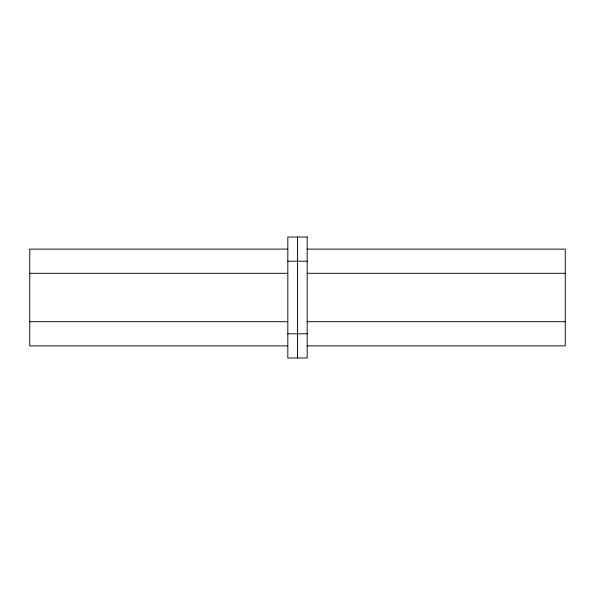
<?xml version="1.0" encoding="UTF-8"?>
<svg xmlns="http://www.w3.org/2000/svg" width="595" height="595" viewBox="0 0 595 595"><rect width="100%" height="100%" fill="white"/><g stroke="black" fill="none" stroke-linecap="round" stroke-linejoin="round"><path stroke-width="0.89" d="M287.824 249.112L29.75 249.112L29.75 345.888L287.824 345.888M307.176 249.112L565.25 249.112L565.25 345.888L307.176 345.888M287.824 261.205L307.176 261.205M29.75 273.306L287.824 273.306M307.176 273.306L565.25 273.306M29.75 321.694L287.824 321.694M307.176 321.694L565.25 321.694M287.824 333.795L307.176 333.795M297.5 237.011L297.5 357.989M307.176 237.011L287.824 237.011L287.824 357.989L307.176 357.989L307.176 237.011"/></g></svg>
